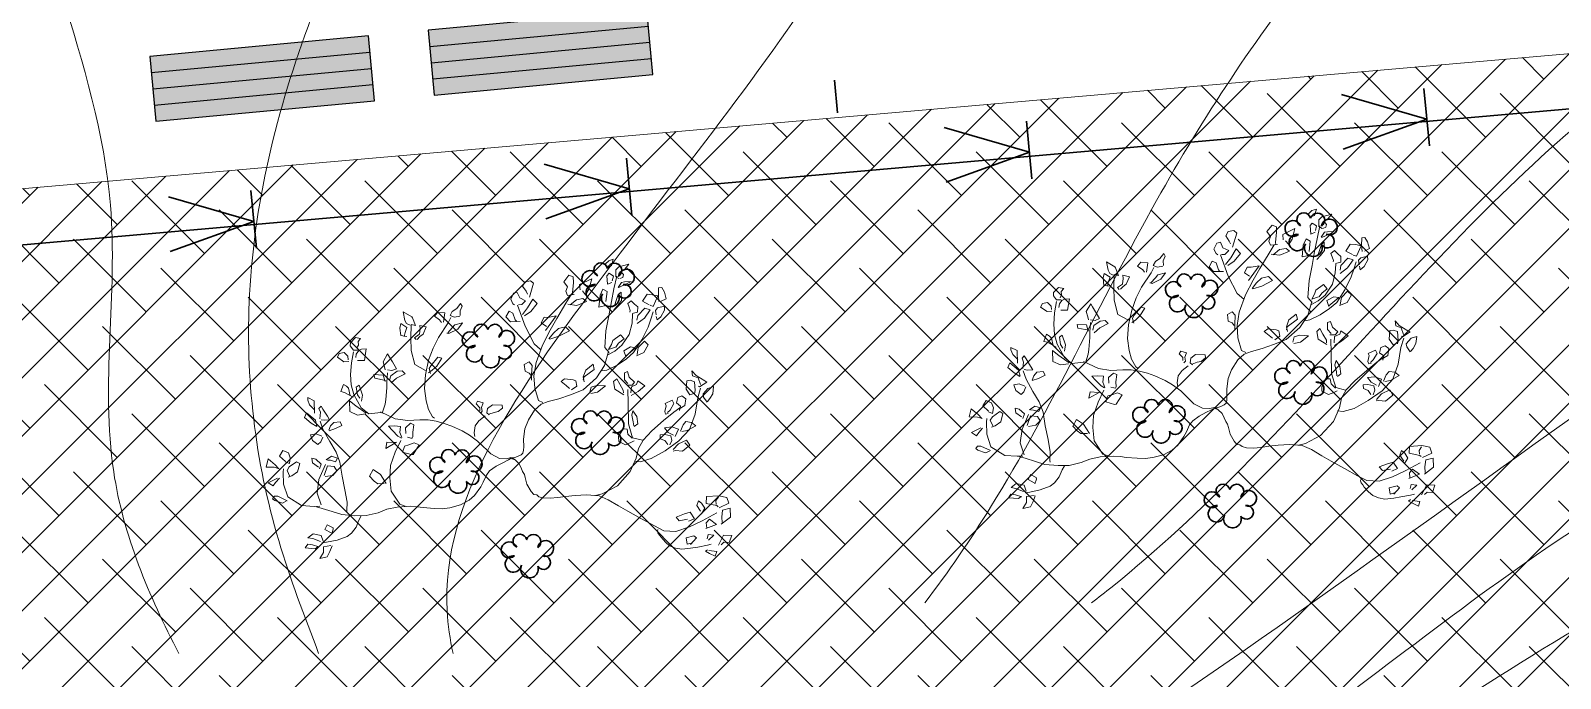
# Model space of a CAD drawing. Header units: millimetres. Extents: x 5637 to 6048, y 3385 to 3927.
# Drawn here: x 5689.7 to 5703.64, y 3624.68 to 3630.58 of the extents above; entities that cross this region are included whole.
import ezdxf

# ---------------------------------------------------------------- set-up
doc = ezdxf.new("R2010")
doc.units = ezdxf.units.MM
for name, color, linetype, lineweight in [('3', 250, 'Continuous', 30), ('ground 1', 7, 'Continuous', 30), ('trees new', 7, 'Continuous', 20)]:
    doc.layers.add(name, color=color, linetype=linetype, lineweight=lineweight)
doc.layers.add('benches', color=250, linetype='Continuous')
doc.layers.add('Contour Lines', color=253, linetype='Continuous')
doc.layers.add('dr', color=7, linetype='Continuous', lineweight=30, true_color=0x424d8a)
doc.layers.add('plants1', color=7, linetype='Continuous', true_color=0x89ee5d)
pattern_1 = [(45, (2816.3681, -1263.7476), (-0.265165043, 0.265165043), []), (135, (2816.3681, -1263.7476), (-0.79549513, 0.265165043), [0.9375, -0.5625])]

# ---------------------------------------------------------------- blocks, each defined once
blk = doc.blocks.new('F1')
at = {"color": 92, "linetype": 'Continuous'}
for p, q in [((1.0771, 0.0451), (1.0736, 0.0333)), ((1.0758, 0.0326), (1.0908, 0.0362)), ((1.0816, 0.0562), (1.0771, 0.0451)), ((1.0966, 0.0606), (1.0816, 0.0562)), ((1.0899, 0.048), (1.0966, 0.0606)), ((1.0908, 0.0362), (1.0899, 0.048)), ((1.1134, 0.0339), (1.1003, 0.0372)), ((1.1016, 0.0366), (1.1071, 0.0411)), ((1.1071, 0.0411), (1.1274, 0.0409)), ((1.1228, 0.0333), (1.1134, 0.0339)), ((1.1274, 0.0409), (1.1228, 0.0333)), ((0.2958, -0.0077), (0.2984, 0.0018)), ((0.2984, 0.0018), (0.3104, -0.003)), ((1.0756, 0.009), (1.0733, -0.0005)), ((1.0901, 0.0012), (1.0771, 0.0072)), ((1.0861, -0.0088), (1.0901, 0.0012)), ((1.0923, 0.025), (1.0969, 0.0134)), ((1.0969, 0.0134), (1.1136, 0.0111)), ((1.1136, 0.021), (1.0976, 0.026)), ((1.1234, 0.02), (1.1136, 0.021)), ((1.1136, 0.0111), (1.1234, 0.02)), ((0.2678, -0.0425), (0.2719, -0.0276)), ((0.2719, -0.0276), (0.2826, -0.0278)), ((0.2826, -0.0278), (0.2878, -0.0224)), ((0.2936, -0.0212), (0.2844, -0.0421)), ((0.3118, -0.0088), (0.2958, -0.0077)), ((0.3138, -0.0299), (0.3043, -0.0404)), ((0.3104, -0.003), (0.3188, -0.0071)), ((0.3188, -0.0071), (0.3148, -0.0102)), ((0.3498, -0.0187), (0.3388, -0.0326)), ((0.3568, -0.0187), (0.3463, -0.0224)), ((0.3595, -0.0313), (0.3568, -0.0187)), ((1.0733, -0.0005), (1.0739, -0.0036)), ((1.0739, -0.0036), (1.0861, -0.0088)), ((0.2844, -0.0421), (0.2678, -0.0425)), ((0.3211, -0.0529), (0.3004, -0.0626)), ((0.3043, -0.0404), (0.3156, -0.0409)), ((0.3156, -0.0409), (0.3171, -0.0326)), ((0.321, -0.0645), (0.3191, -0.0539)), ((0.3388, -0.0326), (0.344, -0.0365)), ((0.344, -0.0365), (0.3595, -0.0313)), ((0.9311, -0.0574), (0.9423, -0.0601)), ((0.9423, -0.0601), (0.9618, -0.0856)), ((1.0482, -0.0369), (1.0488, -0.0402)), ((1.17, -0.052), (1.1898, -0.0597)), ((1.1796, -0.0467), (1.1721, -0.0508)), ((1.1956, -0.051), (1.1796, -0.0467)), ((1.1898, -0.0597), (1.1968, -0.0593)), ((1.2, -0.0541), (1.1956, -0.051)), ((1.1968, -0.0593), (1.2, -0.0541)), ((0.2904, -0.0636), (0.2731, -0.0792)), ((0.2731, -0.0792), (0.2748, -0.0972)), ((0.2748, -0.0972), (0.2898, -0.0924)), ((0.2903, -0.0781), (0.2891, -0.0672)), ((0.2898, -0.0924), (0.2903, -0.0781)), ((0.3004, -0.0626), (0.3151, -0.0721)), ((0.3151, -0.0721), (0.321, -0.0645)), ((0.3321, -0.0823), (0.326, -0.0939)), ((0.3425, -0.0984), (0.334, -0.0872)), ((0.357, -0.0651), (0.3455, -0.0711)), ((0.3455, -0.0711), (0.3551, -0.0835)), ((0.3551, -0.0835), (0.3663, -0.0796)), ((0.3758, -0.0649), (0.3596, -0.069)), ((0.3663, -0.0796), (0.3828, -0.0721)), ((0.3828, -0.0721), (0.3758, -0.0649)), ((0.9618, -0.0856), (0.9662, -0.1123)), ((1.189, -0.0963), (1.1961, -0.087)), ((1.211, -0.0856), (1.1926, -0.0963)), ((1.1961, -0.087), (1.2005, -0.08)), ((1.2005, -0.08), (1.211, -0.0856)), ((0.2968, -0.0966), (0.2781, -0.1073)), ((0.2781, -0.1073), (0.2829, -0.1187)), ((0.2829, -0.1187), (0.2996, -0.121)), ((0.3021, -0.1009), (0.2993, -0.0986)), ((0.2996, -0.121), (0.3241, -0.1177)), ((0.3044, -0.1108), (0.2998, -0.1183)), ((0.324, -0.1036), (0.3021, -0.1009)), ((0.3033, -0.1032), (0.3044, -0.1108)), ((0.3241, -0.1177), (0.324, -0.1036)), ((0.326, -0.0939), (0.3331, -0.1036)), ((0.3331, -0.1036), (0.3398, -0.1081)), ((0.3398, -0.1081), (0.3425, -0.0984)), ((0.9662, -0.1123), (0.9666, -0.1371)), ((0.9726, -0.1003), (0.9854, -0.1179)), ((0.9896, -0.0986), (0.9766, -0.0999)), ((0.9854, -0.1179), (1.0008, -0.1268)), ((0.9974, -0.1036), (0.9896, -0.0986)), ((1.0073, -0.1127), (0.9974, -0.1036)), ((1.0008, -0.1268), (1.0073, -0.1127)), ((1.0816, -0.1092), (1.0738, -0.1191)), ((1.0738, -0.1191), (1.0799, -0.1274)), ((1.0966, -0.1059), (1.0816, -0.1092)), ((1.0936, -0.1278), (1.0993, -0.1079)), ((1.1093, -0.121), (1.1064, -0.1307)), ((1.1531, -0.1117), (1.1498, -0.1289)), ((1.1641, -0.1026), (1.1531, -0.1117)), ((1.1566, -0.132), (1.1706, -0.1206)), ((1.1713, -0.0995), (1.1641, -0.1026)), ((1.1748, -0.1133), (1.168, -0.1013)), ((1.1706, -0.1206), (1.1748, -0.1133)), ((1.201, -0.1179), (1.1908, -0.1156)), ((1.192, -0.1158), (1.1996, -0.1231)), ((1.1996, -0.1231), (1.2145, -0.1338)), ((1.2173, -0.117), (1.201, -0.1179)), ((1.2145, -0.1338), (1.2173, -0.117)), ((0.9666, -0.1371), (0.959, -0.1645)), ((1.0748, -0.145), (1.0778, -0.1373)), ((1.0868, -0.1479), (1.0748, -0.145)), ((1.0778, -0.1373), (1.0886, -0.1398)), ((1.0799, -0.1274), (1.0936, -0.1278)), ((1.0969, -0.1398), (1.0868, -0.1479)), ((1.0886, -0.1398), (1.0944, -0.1396)), ((1.1064, -0.1307), (1.1178, -0.1396)), ((1.1241, -0.1317), (1.1119, -0.1241)), ((1.1178, -0.1396), (1.1261, -0.1413)), ((1.1261, -0.1413), (1.1241, -0.1317)), ((1.1498, -0.1289), (1.1566, -0.132)), ((1.171, -0.1272), (1.1698, -0.1388)), ((1.1698, -0.1388), (1.1741, -0.1487)), ((1.1795, -0.1301), (1.171, -0.1272)), ((1.1741, -0.1487), (1.1858, -0.1527)), ((1.1918, -0.1411), (1.1793, -0.1311)), ((1.1858, -0.1527), (1.1918, -0.1411)), ((0.9224, -0.1628), (0.9116, -0.1827)), ((0.9116, -0.1827), (0.9216, -0.1862)), ((0.9216, -0.1862), (0.9322, -0.1812)), ((0.9261, -0.162), (0.9224, -0.1628)), ((0.9439, -0.1661), (0.9261, -0.162)), ((0.9322, -0.1812), (0.9406, -0.1783)), ((0.9411, -0.1775), (0.9439, -0.1661)), ((0.959, -0.1645), (0.9493, -0.1893)), ((0.9574, -0.185), (0.9782, -0.1711)), ((0.9769, -0.1841), (0.9599, -0.1841)), ((0.9782, -0.1711), (0.9769, -0.1841)), ((1.1073, -0.1854), (1.1106, -0.1754)), ((1.1106, -0.1754), (1.1158, -0.1696)), ((1.1158, -0.1696), (1.1273, -0.1771)), ((1.1273, -0.1771), (1.1319, -0.1883)), ((0.3648, -0.2191), (0.3791, -0.2059)), ((0.3791, -0.2059), (0.3928, -0.2061)), ((0.3976, -0.2079), (0.3878, -0.2202)), ((0.3928, -0.2061), (0.3978, -0.205)), ((0.4778, -0.2202), (0.4843, -0.2162)), ((0.4843, -0.2162), (0.495, -0.2113)), ((0.495, -0.2113), (0.5087, -0.217)), ((0.9261, -0.1951), (0.9251, -0.198)), ((0.9251, -0.198), (0.9259, -0.2077)), ((0.9259, -0.2077), (0.9251, -0.2226)), ((0.9292, -0.1953), (0.9261, -0.1951)), ((0.9359, -0.1968), (0.9292, -0.1953)), ((0.9321, -0.2255), (0.9414, -0.2156)), ((0.9414, -0.2156), (0.9402, -0.2042)), ((0.9476, -0.1953), (0.9521, -0.2055)), ((0.9556, -0.1978), (0.9482, -0.1941)), ((0.9521, -0.2055), (0.9517, -0.2175)), ((0.9672, -0.2084), (0.9556, -0.1978)), ((0.9641, -0.2177), (0.9756, -0.2164)), ((0.9756, -0.2164), (0.9672, -0.2084)), ((1.0828, -0.2042), (1.0701, -0.2115)), ((1.0701, -0.2115), (1.0743, -0.2187)), ((1.0743, -0.2187), (1.0869, -0.2164)), ((1.0951, -0.1992), (1.0828, -0.2042)), ((1.0869, -0.2164), (1.0928, -0.209)), ((1.0928, -0.209), (1.0956, -0.2001)), ((1.1211, -0.191), (1.1094, -0.187)), ((1.1203, -0.2063), (1.1243, -0.2183)), ((1.1326, -0.2121), (1.1206, -0.2057)), ((1.1319, -0.1883), (1.1211, -0.191)), ((1.1464, -0.2224), (1.1326, -0.2121)), ((0.372, -0.2291), (0.3648, -0.2191)), ((0.3878, -0.2202), (0.372, -0.2291)), ((0.3831, -0.2456), (0.3721, -0.2483)), ((0.3811, -0.2591), (0.3855, -0.246)), ((0.3955, -0.2346), (0.3901, -0.2498)), ((0.4106, -0.2419), (0.3993, -0.2369)), ((0.405, -0.217), (0.402, -0.2262)), ((0.402, -0.2262), (0.4045, -0.2353)), ((0.4045, -0.2353), (0.4168, -0.2373)), ((0.4158, -0.2249), (0.4093, -0.2175)), ((0.4183, -0.251), (0.4106, -0.2419)), ((0.4253, -0.2282), (0.4158, -0.2249)), ((0.4168, -0.2373), (0.4263, -0.2357)), ((0.4263, -0.2357), (0.4253, -0.2282)), ((0.4912, -0.233), (0.482, -0.2253)), ((0.4935, -0.2431), (0.4912, -0.233)), ((0.5017, -0.2429), (0.4935, -0.2431)), ((0.5098, -0.2268), (0.5017, -0.2429)), ((0.5087, -0.217), (0.5098, -0.2268)), ((0.884, -0.2388), (0.8881, -0.2413)), ((0.9251, -0.2226), (0.9321, -0.2255)), ((0.9517, -0.2175), (0.9641, -0.2177)), ((1.0176, -0.2388), (1.0335, -0.2498)), ((1.0241, -0.2382), (1.0401, -0.2346)), ((1.0401, -0.2346), (1.0561, -0.2407)), ((1.0561, -0.2407), (1.0583, -0.2626)), ((1.1063, -0.2195), (1.0958, -0.2212)), ((1.0958, -0.2212), (1.1004, -0.2282)), ((1.1004, -0.2282), (1.1106, -0.2421)), ((1.1129, -0.2202), (1.1063, -0.2195)), ((1.1106, -0.2421), (1.1146, -0.2477)), ((1.1146, -0.2477), (1.1189, -0.2429)), ((1.1154, -0.2351), (1.1156, -0.222)), ((1.1189, -0.2429), (1.1154, -0.2351)), ((1.1243, -0.2183), (1.1431, -0.232)), ((1.1271, -0.2326), (1.1294, -0.2576)), ((1.1381, -0.2489), (1.1273, -0.2396)), ((1.1431, -0.232), (1.1464, -0.2224)), ((0.3721, -0.2483), (0.355, -0.2591)), ((0.355, -0.2591), (0.3643, -0.2655)), ((0.3643, -0.2655), (0.376, -0.2661)), ((0.376, -0.2661), (0.3811, -0.2591)), ((0.3901, -0.2498), (0.4036, -0.2537)), ((0.4036, -0.2537), (0.4183, -0.251)), ((0.4796, -0.2493), (0.473, -0.2551)), ((0.473, -0.2551), (0.476, -0.2698)), ((0.476, -0.2698), (0.4845, -0.281)), ((0.4823, -0.2585), (0.4805, -0.2504)), ((0.4863, -0.2719), (0.4823, -0.2585)), ((0.4845, -0.281), (0.4863, -0.2719)), ((0.7484, -0.2686), (0.7564, -0.2607)), ((0.7494, -0.2746), (0.7484, -0.2686)), ((0.769, -0.2738), (0.7494, -0.2746)), ((0.7564, -0.2607), (0.7644, -0.2585)), ((0.7644, -0.2585), (0.7747, -0.2541)), ((0.7782, -0.2659), (0.769, -0.2738)), ((0.7739, -0.2529), (0.7789, -0.2568)), ((0.7789, -0.2568), (0.7782, -0.2659)), ((0.7904, -0.2669), (0.7877, -0.2765)), ((0.7877, -0.2765), (0.7994, -0.279)), ((0.7915, -0.2556), (0.7887, -0.2593)), ((0.7887, -0.2593), (0.7904, -0.2669)), ((0.7939, -0.2661), (0.7935, -0.2601)), ((0.8019, -0.2732), (0.7939, -0.2661)), ((0.7994, -0.279), (0.8019, -0.2732)), ((1.0326, -0.2756), (1.0408, -0.2951)), ((1.0429, -0.2756), (1.0376, -0.269)), ((1.0463, -0.2905), (1.0429, -0.2756)), ((1.0583, -0.2626), (1.0449, -0.2531)), ((1.0514, -0.2701), (1.0696, -0.2785)), ((1.0621, -0.2876), (1.0576, -0.2727)), ((1.0696, -0.2785), (1.0771, -0.2798)), ((1.1294, -0.2576), (1.1428, -0.2632)), ((1.1426, -0.2582), (1.1381, -0.2489)), ((1.1428, -0.2632), (1.1426, -0.2582)), ((0.3305, -0.3162), (0.3351, -0.3096)), ((0.336, -0.3086), (0.3436, -0.3183)), ((0.3806, -0.2986), (0.3793, -0.3125)), ((0.3918, -0.2905), (0.3806, -0.2986)), ((0.3888, -0.297), (0.3901, -0.2881)), ((0.3975, -0.3028), (0.3888, -0.297)), ((0.3958, -0.3137), (0.3975, -0.3028)), ((0.4025, -0.3011), (0.4096, -0.2874)), ((0.4063, -0.3075), (0.4025, -0.3011)), ((0.4203, -0.2999), (0.4063, -0.3075)), ((0.4096, -0.2874), (0.4146, -0.2819)), ((0.413, -0.28), (0.418, -0.2787)), ((0.418, -0.2787), (0.4198, -0.2835)), ((0.4198, -0.2835), (0.4183, -0.2957)), ((0.4183, -0.2957), (0.4203, -0.2999)), ((0.9767, -0.304), (0.9662, -0.3146)), ((0.9782, -0.3187), (0.9799, -0.3094)), ((1.0103, -0.3115), (0.9879, -0.3084)), ((0.9889, -0.3065), (0.9934, -0.3189)), ((1.0408, -0.2951), (1.0463, -0.2905)), ((1.0663, -0.2912), (1.0621, -0.2876)), ((1.0724, -0.2947), (1.0663, -0.2912)), ((1.0771, -0.2798), (1.0724, -0.2947)), ((0.3248, -0.3409), (0.3255, -0.3262)), ((0.336, -0.3363), (0.3248, -0.3409)), ((0.3255, -0.3262), (0.3305, -0.3162)), ((0.3448, -0.3245), (0.336, -0.3363)), ((0.3533, -0.338), (0.3388, -0.3489)), ((0.3436, -0.3183), (0.3448, -0.3245)), ((0.3556, -0.3394), (0.3533, -0.338)), ((0.3616, -0.3303), (0.3626, -0.3235)), ((0.364, -0.3479), (0.3616, -0.3303)), ((0.3641, -0.3243), (0.3715, -0.3206)), ((0.3715, -0.3206), (0.38, -0.3317)), ((0.3793, -0.3125), (0.3876, -0.3177)), ((0.38, -0.3317), (0.3796, -0.3489)), ((0.3876, -0.3177), (0.3958, -0.3137)), ((0.4763, -0.3208), (0.4636, -0.3328)), ((0.4636, -0.3328), (0.4785, -0.3417)), ((0.4897, -0.3113), (0.4763, -0.3208)), ((0.4785, -0.3417), (0.4805, -0.3346)), ((0.4805, -0.3346), (0.4905, -0.3293)), ((0.4895, -0.3328), (0.485, -0.339)), ((0.485, -0.339), (0.4963, -0.3483)), ((0.5005, -0.332), (0.4895, -0.3328)), ((0.4905, -0.3293), (0.4908, -0.3166)), ((0.5058, -0.3423), (0.4982, -0.3353)), ((0.5052, -0.3121), (0.5238, -0.322)), ((0.5067, -0.3212), (0.506, -0.3158)), ((0.5145, -0.3326), (0.5067, -0.3212)), ((0.5213, -0.3433), (0.5145, -0.3326)), ((0.5273, -0.3373), (0.5213, -0.3433)), ((0.5238, -0.322), (0.5273, -0.3373)), ((0.5587, -0.3133), (0.5433, -0.3274)), ((0.5433, -0.3274), (0.561, -0.3272)), ((0.5718, -0.31), (0.5587, -0.3133)), ((0.561, -0.3272), (0.5722, -0.3231)), ((0.5722, -0.3231), (0.574, -0.3125)), ((0.5867, -0.333), (0.5892, -0.3425)), ((0.5877, -0.3425), (0.5888, -0.3365)), ((0.6112, -0.3148), (0.6012, -0.3228)), ((0.6012, -0.3228), (0.6038, -0.3336)), ((0.6038, -0.3336), (0.6095, -0.3351)), ((0.6095, -0.3351), (0.6268, -0.3361)), ((0.6228, -0.3226), (0.6157, -0.3173)), ((0.6335, -0.3299), (0.6228, -0.3226)), ((0.6268, -0.3361), (0.6335, -0.3299)), ((0.6932, -0.3286), (0.6939, -0.34)), ((0.6939, -0.34), (0.6942, -0.3587)), ((0.6992, -0.3429), (0.6949, -0.3382)), ((0.8867, -0.3444), (0.8952, -0.3355)), ((0.8952, -0.3355), (0.9021, -0.3299)), ((0.8981, -0.3288), (0.9014, -0.3384)), ((0.9014, -0.3384), (0.8989, -0.3442)), ((0.9662, -0.3146), (0.9497, -0.3245)), ((0.9497, -0.3245), (0.9561, -0.3301)), ((0.9561, -0.3301), (0.9662, -0.3286)), ((0.9662, -0.3286), (0.9782, -0.3187)), ((0.9766, -0.3293), (0.9676, -0.3336)), ((0.9676, -0.3336), (0.9767, -0.3469)), ((0.9857, -0.3301), (0.9766, -0.3293)), ((0.9919, -0.3355), (0.9901, -0.3297)), ((0.9954, -0.346), (0.9919, -0.3355)), ((0.9934, -0.3189), (1.0124, -0.3187)), ((1.0124, -0.3187), (1.0103, -0.3115)), ((1.0651, -0.3417), (1.0746, -0.3404)), ((1.0746, -0.3404), (1.0883, -0.3487)), ((0.3388, -0.3489), (0.3435, -0.351)), ((0.3435, -0.351), (0.3618, -0.3607)), ((0.3571, -0.356), (0.3518, -0.3429)), ((0.3686, -0.3593), (0.3571, -0.356)), ((0.3618, -0.3607), (0.3708, -0.3696)), ((0.373, -0.3502), (0.364, -0.3479)), ((0.3708, -0.3696), (0.3686, -0.3593)), ((0.3796, -0.3489), (0.373, -0.3502)), ((0.4963, -0.3483), (0.5007, -0.3595)), ((0.5007, -0.3595), (0.5067, -0.3566)), ((0.5067, -0.3566), (0.5058, -0.3423)), ((0.568, -0.3593), (0.5877, -0.3425)), ((0.571, -0.3694), (0.568, -0.3593)), ((0.5853, -0.3566), (0.571, -0.3694)), ((0.5892, -0.3425), (0.5853, -0.3566)), ((0.6942, -0.3587), (0.7009, -0.3653)), ((0.7075, -0.346), (0.6992, -0.3429)), ((0.7009, -0.3653), (0.71, -0.3593)), ((0.71, -0.3593), (0.7075, -0.346)), ((0.8777, -0.3609), (0.8867, -0.3444)), ((0.8854, -0.3626), (0.8777, -0.3609)), ((0.8989, -0.3442), (0.8854, -0.3626)), ((0.9767, -0.3469), (0.9834, -0.356)), ((0.9834, -0.356), (0.9876, -0.3622)), ((0.9876, -0.3622), (0.9954, -0.346)), ((1.0334, -0.346), (1.0313, -0.3694)), ((1.0313, -0.3694), (1.0411, -0.3682)), ((1.0473, -0.345), (1.0334, -0.346)), ((1.0411, -0.3682), (1.0464, -0.3649)), ((1.0464, -0.3649), (1.0508, -0.3578)), ((1.0478, -0.3763), (1.0504, -0.3701)), ((1.0479, -0.3659), (1.0571, -0.3653)), ((1.0508, -0.3578), (1.0514, -0.3506)), ((1.0571, -0.3653), (1.0641, -0.3732)), ((1.0673, -0.352), (1.0663, -0.3452)), ((1.0751, -0.3589), (1.0673, -0.352)), ((1.0853, -0.3564), (1.0751, -0.3589)), ((1.0883, -0.3487), (1.0853, -0.3564)), ((0.4701, -0.4001), (0.4625, -0.416)), ((0.4848, -0.3924), (0.4701, -0.4001)), ((0.4823, -0.4092), (0.4838, -0.3949)), ((0.5063, -0.3905), (0.4875, -0.4086)), ((0.4978, -0.4096), (0.5112, -0.4009)), ((0.5112, -0.4009), (0.5062, -0.3893)), ((0.5283, -0.4073), (0.542, -0.4015)), ((0.542, -0.4015), (0.5368, -0.4119)), ((0.9184, -0.4067), (0.9247, -0.4017)), ((0.9247, -0.4017), (0.9296, -0.3955)), ((0.9354, -0.3986), (0.9279, -0.405)), ((0.9321, -0.3951), (0.9354, -0.3986)), ((0.9514, -0.4003), (0.9636, -0.4013)), ((0.9552, -0.4081), (0.9564, -0.3999)), ((0.9636, -0.4013), (0.9662, -0.4162)), ((1.0441, -0.3895), (1.0489, -0.3831)), ((1.0546, -0.391), (1.0441, -0.3895)), ((1.0489, -0.3831), (1.0478, -0.3763)), ((1.0641, -0.3798), (1.0546, -0.391)), ((1.0641, -0.3732), (1.0641, -0.3798)), ((0.4625, -0.416), (0.4705, -0.4231)), ((0.4705, -0.4231), (0.4823, -0.4092)), ((0.4875, -0.4086), (0.4978, -0.4096)), ((0.512, -0.4247), (0.5225, -0.4154)), ((0.5202, -0.4328), (0.512, -0.4247)), ((0.5348, -0.4202), (0.5202, -0.4328)), ((0.5225, -0.4154), (0.5273, -0.4073)), ((0.5368, -0.4119), (0.5348, -0.4202)), ((0.6443, -0.4214), (0.6235, -0.434)), ((0.6622, -0.4144), (0.6443, -0.4214)), ((0.646, -0.4371), (0.6557, -0.427)), ((0.6719, -0.4309), (0.6525, -0.4622)), ((0.6557, -0.427), (0.6639, -0.415)), ((0.8407, -0.4353), (0.8492, -0.4216)), ((0.8559, -0.4299), (0.8407, -0.4353)), ((0.8492, -0.4216), (0.8666, -0.4119)), ((0.8604, -0.4235), (0.8559, -0.4299)), ((0.8691, -0.4129), (0.8604, -0.4235)), ((0.8666, -0.4119), (0.8711, -0.4123)), ((0.8872, -0.4382), (0.8831, -0.4332)), ((0.9131, -0.422), (0.9184, -0.4067)), ((0.9264, -0.4243), (0.9131, -0.422)), ((0.9261, -0.4063), (0.9254, -0.4177)), ((0.9254, -0.4177), (0.9264, -0.4243)), ((0.9279, -0.405), (0.9261, -0.4063)), ((0.9354, -0.4235), (0.9422, -0.4384)), ((0.9437, -0.4247), (0.9354, -0.4235)), ((0.9532, -0.4262), (0.9461, -0.4233)), ((0.9522, -0.4185), (0.9552, -0.4081)), ((0.9647, -0.4253), (0.9522, -0.4185)), ((0.9572, -0.4322), (0.9532, -0.4262)), ((0.9617, -0.4493), (0.9572, -0.4322)), ((0.9662, -0.4162), (0.9647, -0.4253)), ((0.4878, -0.4576), (0.4738, -0.4698)), ((0.6235, -0.434), (0.6322, -0.4415)), ((0.6322, -0.4415), (0.646, -0.4371)), ((0.6525, -0.4622), (0.6687, -0.4578)), ((0.6687, -0.4578), (0.6765, -0.4576)), ((0.6815, -0.4458), (0.6704, -0.4394)), ((0.6765, -0.4576), (0.6815, -0.4458)), ((0.7162, -0.458), (0.704, -0.4676)), ((0.711, -0.4742), (0.7207, -0.4603)), ((0.724, -0.4458), (0.744, -0.444)), ((0.7344, -0.4483), (0.7319, -0.446)), ((0.74, -0.4618), (0.7344, -0.4483)), ((0.7479, -0.4649), (0.74, -0.4618)), ((0.744, -0.444), (0.7537, -0.4531)), ((0.7537, -0.4531), (0.7479, -0.4649)), ((0.8436, -0.4686), (0.8472, -0.4589)), ((0.8472, -0.4589), (0.8461, -0.4498)), ((0.8471, -0.4481), (0.8576, -0.4456)), ((0.8539, -0.4632), (0.8471, -0.474)), ((0.8627, -0.4568), (0.8539, -0.4632)), ((0.8576, -0.4456), (0.8664, -0.4481)), ((0.8664, -0.4481), (0.8627, -0.4568)), ((0.8791, -0.434), (0.8777, -0.4529)), ((0.8777, -0.4529), (0.8922, -0.4529)), ((0.8982, -0.4446), (0.8872, -0.4382)), ((0.8922, -0.4529), (0.8982, -0.4446)), ((0.9422, -0.4384), (0.9436, -0.4402)), ((0.9436, -0.4402), (0.9617, -0.4493)), ((0.4408, -0.4748), (0.4341, -0.4887)), ((0.4341, -0.4887), (0.435, -0.4963)), ((0.435, -0.4963), (0.4485, -0.492)), ((0.448, -0.4678), (0.4408, -0.4748)), ((0.4501, -0.4748), (0.448, -0.4678)), ((0.4485, -0.492), (0.4525, -0.4866)), ((0.4576, -0.4945), (0.4496, -0.5162)), ((0.4525, -0.4866), (0.4508, -0.4777)), ((0.464, -0.4963), (0.4576, -0.4945)), ((0.4738, -0.4698), (0.4636, -0.487)), ((0.4636, -0.487), (0.4745, -0.4895)), ((0.4745, -0.4895), (0.4875, -0.474)), ((0.4875, -0.474), (0.4887, -0.4645)), ((0.499, -0.4771), (0.4885, -0.4804)), ((0.4885, -0.4804), (0.4888, -0.4918)), ((0.4888, -0.4918), (0.4955, -0.4966)), ((0.5035, -0.4831), (0.5038, -0.48)), ((0.5062, -0.4899), (0.5035, -0.4831)), ((0.5093, -0.4968), (0.5062, -0.4899)), ((0.5302, -0.4908), (0.5225, -0.5019)), ((0.537, -0.4825), (0.5302, -0.4908)), ((0.5325, -0.5032), (0.5358, -0.4905)), ((0.5508, -0.4905), (0.5673, -0.4858)), ((0.5673, -0.4858), (0.5663, -0.51)), ((0.6123, -0.486), (0.5932, -0.4955)), ((0.6302, -0.4872), (0.6123, -0.486)), ((0.6137, -0.4976), (0.6258, -0.486)), ((0.704, -0.4676), (0.6922, -0.4845)), ((0.6922, -0.4845), (0.7015, -0.4928)), ((0.7015, -0.4928), (0.711, -0.4742)), ((0.7234, -0.4802), (0.7162, -0.4885)), ((0.7162, -0.4885), (0.7285, -0.4934)), ((0.7302, -0.4794), (0.7234, -0.4802)), ((0.7285, -0.4934), (0.7342, -0.5042)), ((0.7412, -0.4808), (0.7379, -0.4785)), ((0.7464, -0.4897), (0.7412, -0.4808)), ((0.7415, -0.5019), (0.7464, -0.4897)), ((0.8471, -0.474), (0.8436, -0.4686)), ((0.4421, -0.5059), (0.4323, -0.5119)), ((0.4323, -0.5119), (0.4371, -0.5249)), ((0.4371, -0.5249), (0.443, -0.5336)), ((0.4486, -0.517), (0.4468, -0.505)), ((0.4493, -0.5326), (0.4486, -0.517)), ((0.4496, -0.5162), (0.4606, -0.5179)), ((0.4606, -0.5179), (0.4718, -0.5183)), ((0.4798, -0.5036), (0.466, -0.4974)), ((0.4718, -0.5183), (0.4798, -0.5036)), ((0.4955, -0.4966), (0.5027, -0.503)), ((0.5027, -0.503), (0.5093, -0.4968)), ((0.5225, -0.5019), (0.5243, -0.5191)), ((0.5243, -0.5191), (0.53, -0.5137)), ((0.53, -0.5137), (0.5325, -0.5032)), ((0.5528, -0.5185), (0.5537, -0.4978)), ((0.5617, -0.5226), (0.5528, -0.5185)), ((0.5663, -0.51), (0.5617, -0.5226)), ((0.5857, -0.5421), (0.5898, -0.5204)), ((0.5898, -0.5204), (0.5957, -0.5088)), ((0.5932, -0.4955), (0.6007, -0.5007)), ((0.5957, -0.5088), (0.6028, -0.5162)), ((0.6007, -0.5007), (0.6137, -0.4976)), ((0.6077, -0.5177), (0.6093, -0.5284)), ((0.6188, -0.5075), (0.6323, -0.505)), ((0.6227, -0.511), (0.6217, -0.5073)), ((0.6222, -0.532), (0.6227, -0.511)), ((0.6323, -0.505), (0.6362, -0.5131)), ((0.6362, -0.5131), (0.6337, -0.5226)), ((0.6337, -0.5226), (0.6415, -0.532)), ((0.709, -0.4961), (0.7024, -0.5251)), ((0.7024, -0.5251), (0.7087, -0.5297)), ((0.7164, -0.5079), (0.7135, -0.5021)), ((0.7242, -0.5177), (0.7164, -0.5079)), ((0.7197, -0.527), (0.7242, -0.5177)), ((0.7342, -0.5042), (0.7415, -0.5019)), ((0.443, -0.5336), (0.4493, -0.5326)), ((0.5145, -0.5365), (0.5058, -0.5417)), ((0.5058, -0.5417), (0.5192, -0.5402)), ((0.53, -0.528), (0.5145, -0.5365)), ((0.5192, -0.5402), (0.525, -0.5388)), ((0.5232, -0.5489), (0.5222, -0.5549)), ((0.5222, -0.5549), (0.5283, -0.5609)), ((0.5292, -0.546), (0.5232, -0.5489)), ((0.525, -0.5388), (0.5313, -0.528)), ((0.5372, -0.5493), (0.5307, -0.546)), ((0.5383, -0.5632), (0.5372, -0.5493)), ((0.544, -0.5409), (0.5423, -0.5502)), ((0.5423, -0.5502), (0.5512, -0.5556)), ((0.5527, -0.5332), (0.5443, -0.5373)), ((0.5512, -0.5556), (0.5552, -0.5502)), ((0.5552, -0.5502), (0.5527, -0.5332)), ((0.6093, -0.5284), (0.5857, -0.5421)), ((0.6232, -0.5433), (0.6222, -0.532)), ((0.632, -0.546), (0.6232, -0.5433)), ((0.6415, -0.532), (0.632, -0.546)), ((0.7087, -0.5297), (0.7197, -0.527)), ((0.5202, -0.5659), (0.5127, -0.5765)), ((0.5127, -0.5765), (0.5327, -0.5696)), ((0.5283, -0.5609), (0.5202, -0.5659)), ((0.5327, -0.5696), (0.5383, -0.5632)), ((0.5477, -0.5711), (0.5447, -0.5845)), ((0.5447, -0.5845), (0.5538, -0.5808)), ((0.5565, -0.5672), (0.5478, -0.5709)), ((0.5538, -0.5808), (0.56, -0.5738)), ((0.56, -0.5738), (0.5565, -0.5672))]:
    blk.add_line(p, q, dxfattribs=at)
at = {"color": 33, "linetype": 'Continuous'}
for p, q in [((1.0488, -0.0402), (1.0492, -0.0574)), ((1.0492, -0.0574), (1.0552, -0.0821)), ((1.0552, -0.0821), (1.0626, -0.1094)), ((0.5351, -0.1092), (0.5053, -0.1274)), ((0.5487, -0.1046), (0.5351, -0.1092)), ((1.0626, -0.1094), (1.0691, -0.1369)), ((0.5053, -0.1274), (0.4816, -0.1576)), ((1.0691, -0.1369), (1.0781, -0.157)), ((0.4628, -0.179), (0.4413, -0.1868)), ((0.4746, -0.1794), (0.4628, -0.179)), ((0.4816, -0.1576), (0.4712, -0.1858)), ((1.0781, -0.157), (1.0924, -0.1773)), ((1.0924, -0.1773), (1.1079, -0.2011)), ((0.4141, -0.2046), (0.3874, -0.2262)), ((0.4413, -0.1868), (0.4141, -0.2046)), ((0.468, -0.2055), (0.4599, -0.2231)), ((0.4712, -0.1858), (0.468, -0.2055)), ((0.8004, -0.2071), (0.802, -0.2144)), ((0.802, -0.2144), (0.8012, -0.2286)), ((1.1079, -0.2011), (1.1147, -0.2175)), ((0.3874, -0.2262), (0.3673, -0.251)), ((0.4435, -0.2427), (0.421, -0.2651)), ((0.4599, -0.2231), (0.4435, -0.2427)), ((0.7939, -0.2396), (0.7824, -0.2502)), ((0.8012, -0.2286), (0.7939, -0.2396)), ((0.8881, -0.2413), (0.8977, -0.2556)), ((0.9933, -0.2431), (1.0176, -0.2388)), ((1.0449, -0.2531), (1.0229, -0.2398)), ((0.3673, -0.251), (0.3585, -0.2825)), ((0.421, -0.2651), (0.4017, -0.2833)), ((0.8977, -0.2556), (0.9033, -0.2729)), ((0.9033, -0.2729), (0.9084, -0.2974)), ((1.0339, -0.2632), (1.0326, -0.2756)), ((1.0335, -0.2498), (1.05, -0.2758)), ((1.05, -0.2758), (1.0568, -0.2951)), ((0.3585, -0.2825), (0.3551, -0.3162)), ((0.4017, -0.2833), (0.3904, -0.293)), ((0.6677, -0.2852), (0.6765, -0.2887)), ((0.6765, -0.2887), (0.6858, -0.3133)), ((0.9084, -0.2974), (0.9082, -0.3249)), ((1.0568, -0.2951), (1.0596, -0.3158)), ((0.3551, -0.3162), (0.3508, -0.3357)), ((0.6858, -0.3133), (0.689, -0.3382)), ((0.689, -0.3382), (0.6866, -0.3653)), ((0.9082, -0.3249), (0.9039, -0.3551)), ((1.0594, -0.339), (1.0568, -0.362)), ((1.0596, -0.3158), (1.0594, -0.339)), ((0.5224, -0.3711), (0.5047, -0.3852)), ((0.5427, -0.3595), (0.5224, -0.3711)), ((0.5536, -0.357), (0.5427, -0.3595)), ((0.6866, -0.3653), (0.6761, -0.4013)), ((0.9039, -0.3551), (0.8963, -0.3804)), ((0.4909, -0.3986), (0.4762, -0.4253)), ((0.5047, -0.3852), (0.4909, -0.3986)), ((0.5403, -0.3953), (0.5499, -0.4046)), ((0.6761, -0.4013), (0.6628, -0.4324)), ((0.8963, -0.3804), (0.8871, -0.4026)), ((0.4762, -0.4253), (0.465, -0.4522)), ((0.5499, -0.4046), (0.5499, -0.439)), ((0.6628, -0.4324), (0.6506, -0.4568)), ((0.8698, -0.4332), (0.8648, -0.4444)), ((0.8871, -0.4026), (0.8698, -0.4332)), ((0.465, -0.4522), (0.4609, -0.4684)), ((0.5499, -0.439), (0.5459, -0.4696)), ((0.6506, -0.4568), (0.6345, -0.4891)), ((0.4609, -0.4684), (0.4573, -0.4833)), ((0.5459, -0.4696), (0.5425, -0.4984)), ((0.6345, -0.4891), (0.6255, -0.5061)), ((0.5395, -0.5243), (0.5355, -0.5508)), ((0.5425, -0.4984), (0.5395, -0.5243))]:
    blk.add_line(p, q, dxfattribs=at)
for points in [[(1.0186, -0.0315), (1.0229, -0.0228), (1.0275, -0.0081), (1.0361, 0.0047), (1.0446, 0.0121), (1.0641, 0.0206), (1.0851, 0.0266), (1.0944, 0.0287)], [(0.4182, -0.0442), (0.4184, -0.0411), (0.4171, -0.0375), (0.4135, -0.0334), (0.4103, -0.0293), (0.4007, -0.0199), (0.3918, -0.0131), (0.38, -0.0092), (0.3669, -0.0079), (0.3492, -0.011), (0.335, -0.0142), (0.3157, -0.0193), (0.3079, -0.022)], [(0.7235, -0.1682), (0.7289, -0.1645), (0.7402, -0.1582), (0.7531, -0.15), (0.7655, -0.1398), (0.7713, -0.1309), (0.777, -0.1164), (0.7812, -0.1065), (0.7926, -0.0883), (0.8029, -0.0777), (0.82, -0.0672), (0.8411, -0.0601), (0.8565, -0.057), (0.8726, -0.0564), (0.8951, -0.0568), (0.9069, -0.0576), (0.92, -0.0578), (0.9473, -0.0541), (0.9682, -0.0485), (0.9851, -0.0402), (1.0088, -0.0328), (1.0315, -0.0309), (1.058, -0.0315), (1.0779, -0.0361), (1.0988, -0.0413), (1.1105, -0.0433)], [(0.7235, -0.1682), (0.7217, -0.1676), (0.7155, -0.1655), (0.7075, -0.1587), (0.7026, -0.1502), (0.6988, -0.1429), (0.695, -0.1375), (0.6928, -0.1311), (0.6884, -0.1179), (0.6791, -0.104), (0.6731, -0.098), (0.6671, -0.0978), (0.6626, -0.0945), (0.6536, -0.0926), (0.6395, -0.0928), (0.6243, -0.0953), (0.6086, -0.0988), (0.5895, -0.1021), (0.5668, -0.105), (0.5411, -0.1046), (0.522, -0.0978), (0.5003, -0.0866), (0.4808, -0.0771), (0.4525, -0.0638), (0.4254, -0.0512), (0.4057, -0.0427), (0.381, -0.0431), (0.3543, -0.0541), (0.3298, -0.0678), (0.3008, -0.0858)], [(1.1012, -0.0481), (1.1111, -0.0715), (1.1091, -0.0995), (1.098, -0.1301)], [(1.1036, -0.0454), (1.1153, -0.0442), (1.1406, -0.044), (1.1695, -0.0597), (1.1798, -0.0848), (1.182, -0.109), (1.182, -0.1162)], [(0.7155, -0.1655), (0.7217, -0.1692), (0.7167, -0.1703), (0.7111, -0.1727), (0.704, -0.1765), (0.7008, -0.18), (0.6998, -0.1862), (0.7, -0.1932), (0.7012, -0.2088), (0.7, -0.2299), (0.694, -0.2481), (0.6831, -0.269), (0.6707, -0.2816), (0.6566, -0.2879), (0.6355, -0.2951), (0.6126, -0.3048), (0.5877, -0.3166), (0.5622, -0.3427), (0.5477, -0.3684), (0.5415, -0.397)], [(0.7217, -0.1692), (0.7245, -0.1698), (0.7328, -0.1667), (0.7476, -0.1665), (0.7657, -0.1744), (0.775, -0.1825), (0.7812, -0.1879), (0.794, -0.1984), (0.8113, -0.2096), (0.8266, -0.2173), (0.8483, -0.2251), (0.8636, -0.2297), (0.88, -0.233), (0.8967, -0.2344), (0.9134, -0.2332), (0.9379, -0.2305), (0.9632, -0.2324), (0.9943, -0.2446)], [(0.4611, -0.2226), (0.4814, -0.2262), (0.4917, -0.2541), (0.4951, -0.2953), (0.4977, -0.3233)], [(0.9903, -0.2421), (0.9859, -0.2601), (0.9851, -0.2698), (0.9847, -0.2937), (0.9853, -0.305), (0.9853, -0.3243)], [(0.909, -0.334), (0.9311, -0.3444), (0.9407, -0.3725), (0.9429, -0.398), (0.9441, -0.4245)], [(0.5429, -0.3903), (0.5288, -0.399), (0.5156, -0.4119), (0.5023, -0.4346), (0.4981, -0.458), (0.4981, -0.4758)], [(0.6791, -0.3924), (0.693, -0.4028), (0.7137, -0.4371), (0.7322, -0.4787)]]:
    blk.add_lwpolyline(points, dxfattribs=at)
blk = doc.blocks.new('698')
at = {"layer": 'trees new', "color": 1, "lineweight": 30}
for centre, radius, start, end in [((2753.323, 4755.928), 0.0728, 19.3407, 312.189), ((2753.421, 4756.008), 0.063, 11.8154, 242.9742), ((2753.546, 4756.003), 0.066, 304.0063, 164.1291), ((2753.655, 4755.941), 0.0723, 246.3205, 173.7228), ((2753.362, 4755.8), 0.075, 82.3537, 351.3064), ((2753.637, 4755.813), 0.0625, 212.0432, 100.8032), ((2753.508, 4755.753), 0.0805, 153.751, 19.5562)]:
    blk.add_arc(centre, radius, start, end, dxfattribs=at)
blk = doc.blocks.new('0354')
at = {"layer": 'benches', "lineweight": 25, "ltscale": 150, "true_color": 0xe0d1a3}
blk.add_hatch(color=9, dxfattribs=at).paths.add_polyline_path([(2510190.7, 359584.4), (2510590.7, 359584.4), (2510590.7, 360934.4), (2510190.7, 360934.4)])
at = {"layer": 'benches', "color": 3, "lineweight": 25, "ltscale": 150}
blk.add_lwpolyline([(2510190.7, 359584.4), (2510590.7, 359584.4), (2510590.7, 360934.4), (2510190.7, 360934.4)], close=True, dxfattribs=at)
at = {"layer": 'benches', "color": 1, "lineweight": 25, "ltscale": 150}
for points in [[(2510290.7, 360934.4), (2510290.7, 359584.4)], [(2510390.7, 360934.4), (2510390.7, 359584.4)], [(2510490.7, 360934.4), (2510490.7, 359584.4)]]:
    blk.add_lwpolyline(points, dxfattribs=at)

msp = doc.modelspace()

# ---------------------------------------------------------------- hatches: boundary and pattern name
at = {"layer": 'plants1'}
h = msp.add_hatch(dxfattribs=at)
h.set_pattern_fill('ANSI38', color=256, scale=3, style=0)
h.set_pattern_definition(pattern_1)
edge = h.paths.add_edge_path()
edge.add_line((5722.153, 3655.681), (5723.315, 3642.144))
edge.add_line((5723.315, 3642.144), (5716.58, 3641.525))
edge.add_line((5716.58, 3641.525), (5716.03, 3647.877))
edge.add_line((5716.03, 3647.877), (5685.929, 3645.38))
edge.add_line((5685.929, 3645.38), (5687.433, 3629.363))
edge.add_line((5687.433, 3629.363), (5683.853, 3629.044))
edge.add_line((5683.853, 3629.044), (5682.36, 3632.767))
edge.add_line((5682.36, 3632.767), (5681.583, 3637.665))
edge.add_line((5681.583, 3637.665), (5681.239, 3644.06))
edge.add_line((5681.239, 3644.06), (5680.869, 3648.955))
edge.add_arc((5684.026, 3649.194), 3.166, 89.0579, 184.3282, ccw=False)
edge.add_line((5684.078, 3652.36), (5685.842, 3652.579))
edge.add_line((5685.842, 3652.579), (5688.59, 3652.873))
edge.add_line((5688.59, 3652.873), (5688.885, 3650.715))
edge.add_line((5688.885, 3650.715), (5695.186, 3651.264))
edge.add_line((5695.186, 3651.264), (5695.01, 3653.304))
edge.add_line((5695.01, 3653.304), (5722.153, 3655.681))
h = msp.add_hatch(dxfattribs=at)
h.set_pattern_fill('ANSI38', color=256, scale=3, style=0)
h.set_pattern_definition(pattern_1)
h.paths.add_polyline_path([(5684.016, 3628.65), (5689.444, 3617.185), (5728.217, 3636.089), (5723.813, 3638.889), (5717.148, 3638.312), (5717.714, 3631.595)])
at = {"layer": 'plants1', "lineweight": 9, "true_color": 0x87ea5d}
h = msp.add_hatch(dxfattribs=at)
h.set_pattern_fill('GRASS', color=83, style=0)
h.set_pattern_definition([(90, (2816.3681, -1263.7476), (-0.70710678, 0.70710678), [0.1875, -1.22671356]), (45, (2816.3681, -1263.7476), (-0.70710678, 0.70710678), [0.1875, -0.8125]), (135, (2816.3681, -1263.7476), (-0.70710678, -0.70710678), [0.1875, -0.8125])])
edge = h.paths.add_edge_path()
edge.add_line((5983.543, 3551.446), (5969.641, 3562.838))
edge.add_line((5969.641, 3562.838), (5966.492, 3561.769))
edge.add_line((5966.492, 3561.769), (5955.921, 3557.3))
edge.add_line((5955.921, 3557.3), (5946.239, 3544.639))
edge.add_line((5946.239, 3544.639), (5920.217, 3532.994))
edge.add_line((5920.217, 3532.994), (5906.122, 3533.806))
edge.add_line((5906.122, 3533.806), (5874.303, 3518.906))
edge.add_arc((5872.286, 3523.588), 5.098, 205.9057, 293.3056, ccw=False)
edge.add_line((5867.7, 3521.361), (5862.632, 3531.794))
edge.add_line((5862.632, 3531.794), (5846.301, 3537.846))
edge.add_line((5846.301, 3537.846), (5835.705, 3553.19))
edge.add_line((5835.705, 3553.19), (5829.87, 3565.464))
edge.add_line((5829.87, 3565.464), (5818.952, 3589.788))
edge.add_line((5818.952, 3589.788), (5819.105, 3602.063))
edge.add_line((5819.105, 3602.063), (5812.502, 3616.946))
edge.add_line((5812.502, 3616.946), (5783.214, 3614.413))
edge.add_line((5783.214, 3614.413), (5742.277, 3610.94))
edge.add_line((5742.277, 3610.94), (5740.644, 3628.009))
edge.add_line((5740.644, 3628.009), (5728.217, 3636.089))
edge.add_line((5728.217, 3636.089), (5724.527, 3634.145))
edge.add_line((5724.527, 3634.145), (5745.964, 3596.015))
edge.add_line((5745.964, 3596.015), (5750.559, 3599.374))
edge.add_line((5750.559, 3599.374), (5769.623, 3566.839))
edge.add_line((5769.623, 3566.839), (5734.816, 3545.998))
edge.add_line((5734.816, 3545.998), (5735.197, 3544.983))
edge.add_line((5735.197, 3544.983), (5738.117, 3540.416))
edge.add_line((5738.117, 3540.416), (5741.545, 3535.468))
edge.add_line((5741.545, 3535.468), (5749.037, 3527.602))
edge.add_line((5749.037, 3527.602), (5798.599, 3480.165))
edge.add_arc((5805.583, 3474.341), 9.094, 39.829, 140.171, ccw=False)
edge.add_line((5812.566, 3480.165), (5813.836, 3478.643))
edge.add_line((5813.836, 3478.643), (5821.581, 3487.397))
edge.add_line((5821.581, 3487.397), (5830.343, 3479.658))
edge.add_line((5830.343, 3479.658), (5822.089, 3470.396))
edge.add_line((5822.089, 3470.396), (5822.851, 3469.382))
edge.add_line((5822.851, 3469.382), (5809.501, 3454.18))
edge.add_line((5809.501, 3454.18), (5804.183, 3458.066))
edge.add_line((5804.183, 3458.066), (5802.357, 3455.686))
edge.add_line((5802.357, 3455.686), (5805.85, 3451.087))
edge.add_line((5805.85, 3451.087), (5796.325, 3440.222))
edge.add_line((5796.325, 3440.222), (5784.02, 3450.626))
edge.add_line((5784.02, 3450.626), (5793.014, 3461.339))
edge.add_line((5793.014, 3461.339), (5795.526, 3459.325))
edge.add_line((5795.526, 3459.325), (5796.853, 3460.965))
edge.add_line((5796.853, 3460.965), (5791.157, 3465.936))
edge.add_line((5791.157, 3465.936), (5792.654, 3467.652))
edge.add_arc((5786.627, 3472.912), 8, 318.8869, 400.7908)
edge.add_line((5792.683, 3478.138), (5782.845, 3488.438))
edge.add_line((5782.845, 3488.438), (5763.729, 3506.991))
edge.add_line((5763.729, 3506.991), (5752.522, 3518.421))
edge.add_line((5752.522, 3518.421), (5734.816, 3536.224))
edge.add_line((5734.816, 3536.224), (5726.083, 3549.349))
edge.add_line((5726.083, 3549.349), (5715.102, 3569.233))
edge.add_line((5715.102, 3569.233), (5688.066, 3610.011))
edge.add_line((5688.066, 3610.011), (5687.669, 3609.779))
edge.add_line((5687.669, 3609.779), (5701.642, 3588.088))
edge.add_line((5701.642, 3588.088), (5696.039, 3584.445))
edge.add_line((5696.039, 3584.445), (5702.714, 3568.95))
edge.add_line((5702.714, 3568.95), (5693.954, 3563.085))
edge.add_line((5693.954, 3563.085), (5685.569, 3556.596))
edge.add_line((5685.569, 3556.596), (5723.081, 3502.397))
edge.add_line((5723.081, 3502.397), (5785.06, 3394.671))
edge.add_line((5785.06, 3394.671), (5883.788, 3413.05))
edge.add_line((5883.788, 3413.05), (5919.33, 3457.939))
edge.add_line((5919.33, 3457.939), (5966.333, 3498.085))
edge.add_line((5966.333, 3498.085), (6010.1, 3522.463))
edge.add_line((6010.1, 3522.463), (6039.964, 3496.517))
edge.add_line((6039.964, 3496.517), (6039.964, 3522.841))
edge.add_line((6039.964, 3522.841), (6037.045, 3526.909))
edge.add_line((6037.045, 3526.909), (6033.325, 3517.218))
edge.add_line((6033.325, 3517.218), (6030.351, 3517.764))
edge.add_line((6030.351, 3517.764), (6029.211, 3517.176))
edge.add_line((6029.211, 3517.176), (6022.483, 3530.585))
edge.add_line((6022.483, 3530.585), (6022.593, 3530.842))
edge.add_line((6022.593, 3530.842), (5996.701, 3552.464))
edge.add_line((5996.701, 3552.464), (5983.543, 3551.446))
at = {"layer": 'plants1', "lineweight": 9, "true_color": 0x0cac0c}
h = msp.add_hatch(dxfattribs=at)
h.set_pattern_fill('GRASS', color=94, scale=3, style=0)
h.set_pattern_definition([(90, (2816.368, -1263.7476), (-2.12132034, 2.12132034), [0.5625, -3.6801407]), (45, (2816.368, -1263.7476), (-2.1213203, 2.1213203), [0.5625, -2.4375]), (135, (2816.368, -1263.7476), (-2.1213203, -2.1213203), [0.5625, -2.4375])])
edge = h.paths.add_edge_path()
edge.add_line((5696.915, 3620.232), (5724.446, 3633.91))
edge.add_line((5724.446, 3633.91), (5735.532, 3614.395))
edge.add_line((5735.532, 3614.395), (5704.751, 3594.615))
edge.add_line((5704.751, 3594.615), (5701.81, 3599.162))
edge.add_line((5701.81, 3599.162), (5706.773, 3602.447))
edge.add_line((5706.773, 3602.447), (5696.676, 3620.398))
edge.add_line((5713.895, 3620.563), (5725.137, 3626.412))
edge.add_line((5720.473, 3607.993), (5713.888, 3620.562))
edge.add_line((5731.95, 3613.935), (5720.473, 3607.993))
edge.add_line((5725.137, 3626.412), (5731.95, 3613.935))

# ---------------------------------------------------------------- linework, layer by layer
at = {"layer": 'Contour Lines', "lineweight": 5, "ltscale": 0.5}
for points, knots in [([(5766.418, 3629.933), (5765.346, 3630.324), (5763.417, 3631.028), (5760.108, 3631.049), (5756.736, 3630.695), (5751.669, 3630.868), (5745.271, 3630.877), (5738.083, 3630.599), (5731.682, 3630.818), (5725.492, 3631.436), (5719.826, 3634.117), (5714.474, 3636.41), (5710.516, 3639.468), (5707.093, 3641.137), (5704.873, 3643.158), (5703.308, 3644.358), (5701.562, 3644.416), (5700.483, 3643.323), (5698.785, 3642.983), (5697.123, 3643.306), (5696.268, 3644.092), (5695.857, 3644.342)], [0, 0, 0, 0, 6.786934, 12.222578, 19.631953, 27.152115, 42.5771, 58.051831, 70.251627, 81.076592, 95.00478, 107.503059, 115.872739, 124.895998, 130.062143, 133.962362, 136.386575, 139.773453, 142.557745, 146.501777, 149.388634, 149.388634, 149.388634, 149.388634]), ([(5693.551, 3624.904), (5693.524, 3625.034), (5693.353, 3626.152), (5694.919, 3628.437), (5697.169, 3631.163), (5698.751, 3634.436), (5699.729, 3637.241), (5699.827, 3639.723), (5698.272, 3641.434), (5696.607, 3642.908), (5694.097, 3643.528), (5691.97, 3643.049), (5690.516, 3642.656), (5690.069, 3642.494)], [171.268866, 171.268866, 171.268866, 171.268866, 172.092725, 178.382617, 185.787221, 194.166225, 199.687091, 203.787027, 208.169733, 212.85528, 217.07123, 223.024527, 225.8598, 225.8598, 225.8598, 225.8598]), ([(5695.862, 3638.52), (5695.728, 3637.872), (5695.431, 3636.4), (5693.864, 3633.876), (5692.299, 3631.208), (5691.551, 3628.324), (5691.793, 3626.284), (5692.199, 3625.245), (5692.327, 3624.904)], [45.509454, 45.509454, 45.509454, 45.509454, 49.406909, 55.085381, 62.760288, 68.088038, 72.606143, 74.792648, 74.792648, 74.792648, 74.792648]), ([(5679.435, 3636.058), (5680.645, 3636.574), (5681.238, 3636.421), (5683.94, 3636.362), (5686.5, 3636.172), (5688.626, 3636.954), (5689.997, 3635.02), (5689.202, 3632.325), (5690.75, 3629.525), (5690.227, 3626.753), (5690.779, 3625.429), (5691.055, 3624.904)], [0, 0, 0, 0, 3.779253, 10.908668, 15.8311, 19.591862, 22.674267, 27.651817, 35.515373, 40.375819, 43.893864, 43.893864, 43.893864, 43.893864]), ([(5764.95, 3626.05), (5764.912, 3626.177), (5764.698, 3626.757), (5763.528, 3628.07), (5760.13, 3629.474), (5755.648, 3629.521), (5750.295, 3629.504), (5745.275, 3629.892), (5739.905, 3629.271), (5734.956, 3628.812), (5729.993, 3629.007), (5724.524, 3629.705), (5719.265, 3632.506), (5714.514, 3634.14), (5711.499, 3635.648), (5709.641, 3636.821), (5707.678, 3636.014), (5705.935, 3635.213), (5703.705, 3633.628), (5701.606, 3631.649), (5699.796, 3628.897), (5698.858, 3626.811), (5698.062, 3625.646), (5697.849, 3625.365)], [8.651429, 8.651429, 8.651429, 8.651429, 9.469984, 12.469148, 18.687985, 30.983778, 38.995306, 50.896906, 61.058259, 71.364476, 80.665358, 90.871261, 104.049784, 116.076967, 120.74091, 124.670631, 128.263417, 132.555625, 136.412423, 144.547607, 149.723315, 156.07839, 158.198331, 158.198331, 158.198331, 158.198331]), ([(5699.366, 3625.365), (5699.429, 3625.414), (5701.178, 3626.786), (5703.104, 3629.658), (5706.776, 3631.647), (5709.809, 3632.205), (5712.779, 3631.882), (5715.565, 3630.673), (5718.702, 3629.693), (5721.98, 3628.619), (5724.505, 3628.585), (5725.627, 3628.57)], [94.582266, 94.582266, 94.582266, 94.582266, 95.059788, 107.918068, 114.681969, 119.489375, 126.259866, 132.219205, 137.635485, 146.013245, 152.71066, 152.71066, 152.71066, 152.71066]), ([(5691.985, 3623.372), (5692.071, 3623.244), (5692.414, 3622.741), (5692.968, 3621.962), (5694.152, 3621.623), (5695.344, 3621.33), (5697.127, 3622.547), (5700.036, 3624.364), (5703.468, 3626.884), (5706.556, 3629.035), (5709.477, 3629.71), (5712.292, 3629.766), (5715.251, 3629.185), (5718.07, 3628.935), (5721.214, 3627.913), (5723.807, 3627.689), (5725.427, 3627.473), (5725.633, 3627.444)], [47.483625, 47.483625, 47.483625, 47.483625, 48.40222, 51.096995, 52.913944, 55.682885, 57.988365, 65.26679, 76.674233, 83.47541, 87.52478, 94.460085, 100.201532, 105.586728, 111.383687, 119.908921, 121.15705, 121.15705, 121.15705, 121.15705]), ([(5723.483, 3625.551), (5723.343, 3625.673), (5722.257, 3626.521), (5719.621, 3626.542), (5716.55, 3627.979), (5713.365, 3628.469), (5709.951, 3629.095), (5707.062, 3627.71), (5704.175, 3626.441), (5702.001, 3624.74), (5699.943, 3623.227), (5698.021, 3622.471), (5696.577, 3621.406), (5694.881, 3620.952), (5693.194, 3620.863), (5691.943, 3621.975), (5691.163, 3622.746), (5690.735, 3623.266), (5690.651, 3623.372)], [27.507368, 27.507368, 27.507368, 27.507368, 28.611825, 35.786047, 42.118672, 48.886192, 55.120677, 62.362433, 67.391358, 74.107953, 78.807088, 82.641837, 86.437444, 89.378655, 93.196048, 95.804355, 99.035338, 99.846615, 99.846615, 99.846615, 99.846615]), ([(5689.755, 3623.372), (5689.934, 3622.993), (5690.298, 3622.166), (5691.119, 3621.031), (5692.552, 3620.196), (5694.296, 3620.317), (5696.3, 3620.945), (5699.326, 3622.137), (5702.534, 3624.434), (5706.031, 3626.464), (5709.49, 3627.376), (5712.703, 3627.801), (5715.51, 3626.761), (5718.189, 3626.157), (5720.469, 3625.629), (5721.858, 3625.06), (5722.223, 3624.895)], [16.454386, 16.454386, 16.454386, 16.454386, 18.960002, 21.814478, 24.756793, 28.453983, 31.867757, 37.41719, 47.834257, 55.474303, 61.455393, 69.294554, 74.302488, 79.171944, 85.823651, 88.234262, 88.234262, 88.234262, 88.234262])]:
    msp.add_open_spline(points, degree=3, knots=knots, dxfattribs=at)
for points in [[(5721.323, 3624.38), (5718.842, 3625.251), (5715.524, 3626.155), (5711.502, 3626.356), (5707.38, 3625.82), (5703.19, 3623.777), (5700.334, 3621.932), (5697.15, 3620.592), (5694.435, 3619.52), (5692.256, 3619.252), (5690.178, 3620.994), (5689.267, 3623.141), (5688.06, 3623.878), (5686.116, 3624.782), (5684.843, 3624.615)], [(5685.647, 3622.973), (5687.021, 3622.772), (5687.826, 3621.7), (5689.334, 3620.025), (5690.909, 3618.819), (5692.283, 3618.116), (5694.127, 3618.216), (5695.434, 3619.121), (5697.411, 3619.858), (5700.662, 3620.829), (5703.176, 3622.404), (5705.891, 3624.079), (5708.782, 3625.251), (5712.669, 3625.285), (5715.217, 3624.782), (5718.099, 3624.079), (5719.44, 3623.543)]]:
    msp.add_spline(points, degree=3, dxfattribs=at)
at = {"layer": 'dr', "color": 4, "ltscale": 0.5}
for p, q in [((5702.443, 3629.529), (5702.393, 3630.054)), ((5701.643, 3629.998), (5702.419, 3629.774)), ((5698.824, 3629.229), (5698.775, 3629.754)), ((5702.419, 3629.774), (5701.659, 3629.499)), ((5698.024, 3629.698), (5698.8, 3629.474)), ((5698.8, 3629.474), (5698.041, 3629.198)), ((5694.38, 3629.363), (5695.156, 3629.139)), ((5695.18, 3628.894), (5695.131, 3629.419)), ((5690.96, 3629.066), (5691.736, 3628.842)), ((5691.76, 3628.597), (5691.71, 3629.122)), ((5695.156, 3629.139), (5694.397, 3628.864)), ((5691.736, 3628.842), (5690.976, 3628.567))]:
    msp.add_line(p, q, dxfattribs=at)
msp.add_lwpolyline([(5687.39, 3628.432), (5718.151, 3631.14), (5724.821, 3635.058)], dxfattribs=at)
at = {"layer": 'ground 1', "ltscale": 0.5}
msp.add_lwpolyline([(5697.052, 3629.832), (5697.024, 3630.128)], dxfattribs=at)
at = {"layer": 'plants1', "color": 94, "lineweight": 9, "true_color": 0x0cac0c}
msp.add_lwpolyline([(5684.016, 3628.65), (5689.444, 3617.185), (5728.217, 3636.089), (5723.813, 3638.889), (5717.148, 3638.312), (5717.714, 3631.595), (5684.016, 3628.65)], dxfattribs=at)

# ---------------------------------------------------------------- block references
at = {"layer": '3', "xscale": 0.0014814810000541, "yscale": 0.0014814810000541, "zscale": 0.0014814810000541, "rotation": 95.3547684072556}
for p in [(6572.811, -22.677), (6570.275, -22.915)]:
    msp.add_blockref('0354', p, dxfattribs=at)
at = {"layer": 'trees new', "color": 84, "xscale": 4.499999999995827, "yscale": 4.499999999995827, "zscale": 4.499999999995827, "rotation": 176.1350928566816}
for p in [(5703.683, 3626.165, -4146.832), (5697.279, 3625.708, -4146.832)]:
    msp.add_blockref('F1', p, dxfattribs=at)
at = {"layer": 'trees new', "color": 1, "lineweight": 30}
for p in [(2947.878, -1127.151), (2941.475, -1127.608), (2946.789, -1127.708), (2940.385, -1128.165), (2947.784, -1128.498), (2946.491, -1128.851), (2941.381, -1128.955), (2940.088, -1129.308), (2947.142, -1129.623), (2940.739, -1130.08)]:
    msp.add_blockref('698', p, dxfattribs=at)

doc.saveas('drawing.dxf')
